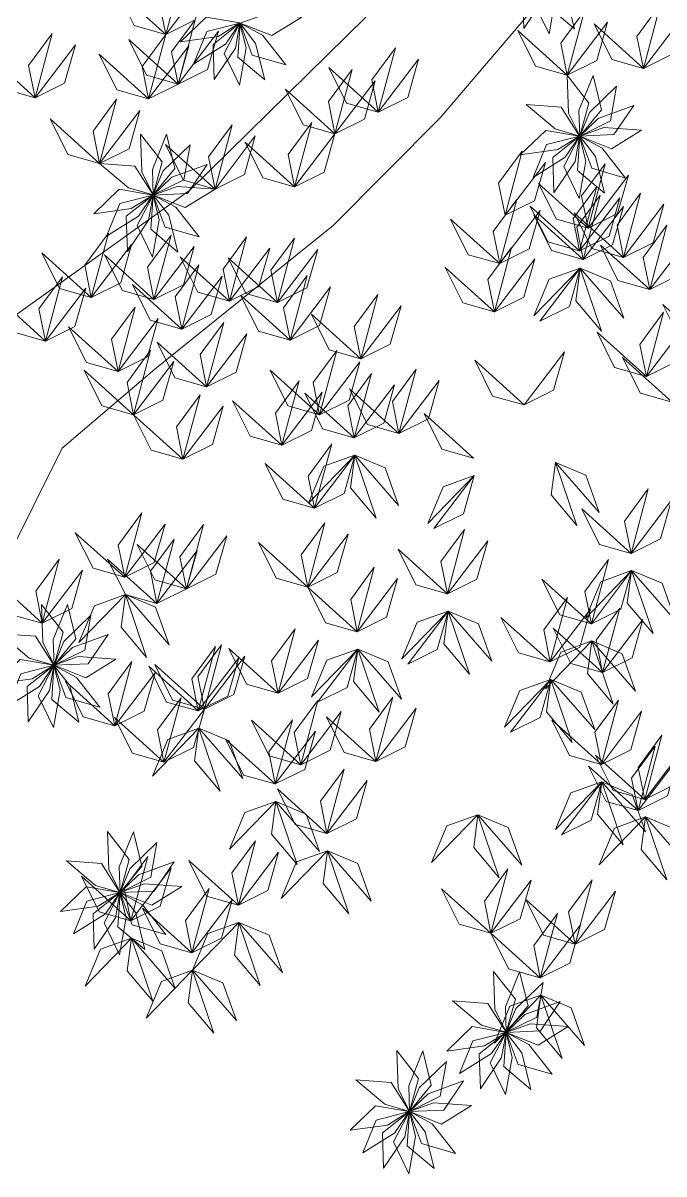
# Model space of a CAD drawing. Header units: inches. Extents: x 4350 to 28384, y -6772 to 993.
# Drawn here: x 8118.7 to 8176.4, y 509.4 to 613.2 of the extents above; entities that cross this region are included whole.
import ezdxf

# ---------------------------------------------------------------- set-up
doc = ezdxf.new("R2010")
doc.units = ezdxf.units.IN
doc.header["$MEASUREMENT"] = 0
doc.layers.add('nascosti', color=1, linetype='Continuous')

msp = doc.modelspace()

# ---------------------------------------------------------------- linework, layer by layer
at = {"layer": 'nascosti', "linetype": 'Continuous', "lineweight": 0}
for points in [[(8046.22, 710.58), (8090.72, 706.23), (8094.04, 680.46), (8136.07, 651.6), (8156.09, 643.3), (8165.12, 642.04), (8167.71, 637.54), (8167.09, 633.02), (8161.95, 625.91), (8133.69, 598.08), (8113.76, 583.81), (8085.42, 575.32), (8066.06, 578.47), (8031.86, 587.37)], [(8048.96, 498.45), (8067, 502.39), (8046.5, 467.5), (8074.07, 506.93), (8083.72, 513.42), (8097.21, 527.65), (8102.31, 541.21), (8110.66, 551.56), (8117.05, 564.48), (8122.17, 574.82), (8130.53, 581.94), (8146.6, 594.9), (8156.23, 604.61), (8167.79, 618.2)]]:
    msp.add_lwpolyline(points, dxfattribs=at)
at = {"layer": 'nascosti', "lineweight": 0}
for points in [[(8131.51, 612.12), (8130.92, 615.03), (8133.05, 617.92), (8131.51, 612.12)], [(8163.76, 612.67), (8165.67, 615.5), (8166.07, 617.77), (8163.66, 615.86), (8163.76, 612.67)], [(8166.04, 612.17), (8166.63, 615.53), (8166.08, 617.77), (8164.65, 615.04), (8166.04, 612.17)], [(8168.32, 612.64), (8167.49, 615.94), (8166.08, 617.77), (8165.89, 614.69), (8168.32, 612.64)], [(8131.51, 612.12), (8134.16, 613.45), (8135.14, 616.9), (8131.51, 612.12)], [(8131.51, 612.12), (8128.66, 612.93), (8127.06, 616.14), (8131.51, 612.12)], [(8167.68, 608.45), (8167.09, 611.35), (8169.22, 614.24), (8167.68, 608.45)], [(8174.54, 609.05), (8173.96, 611.95), (8176.08, 614.84), (8174.54, 609.05)], [(8132.62, 607.65), (8132.04, 610.56), (8134.16, 613.45), (8132.62, 607.65)], [(8132.85, 611.47), (8136.23, 611.94), (8138.19, 613.16), (8135.15, 613.67), (8132.85, 611.47)], [(8134, 609.44), (8136.89, 611.24), (8138.19, 613.15), (8135.2, 612.38), (8134, 609.44)], [(8135.88, 608.05), (8137.78, 610.88), (8138.19, 613.15), (8135.77, 611.23), (8135.88, 608.05)], [(8138.15, 607.55), (8138.74, 610.91), (8138.19, 613.15), (8136.76, 610.41), (8138.15, 607.55)], [(8140.44, 608.02), (8139.61, 611.32), (8138.2, 613.15), (8138, 610.07), (8140.44, 608.02)], [(8142.33, 609.37), (8140.23, 612.06), (8138.2, 613.15), (8139.28, 610.25), (8142.33, 609.37)], [(8143.78, 613.69), (8140.38, 613.93), (8138.21, 613.15), (8141.07, 612.02), (8143.78, 613.69)], [(8167.68, 608.45), (8170.33, 609.77), (8171.31, 613.22), (8167.68, 608.45)], [(8174.54, 609.05), (8177.19, 610.37), (8178.17, 613.82), (8174.54, 609.05)], [(8119.75, 606.42), (8119.16, 609.32), (8121.29, 612.21), (8119.75, 606.42)], [(8129.97, 606.33), (8129.38, 609.23), (8131.51, 612.12), (8129.97, 606.33)], [(8132.62, 607.65), (8135.27, 608.97), (8136.25, 612.42), (8132.62, 607.65)], [(8167.68, 608.45), (8164.82, 609.26), (8163.22, 612.47), (8167.68, 608.45)], [(8174.54, 609.05), (8171.69, 609.85), (8170.09, 613.07), (8174.54, 609.05)], [(8119.75, 606.42), (8122.4, 607.74), (8123.38, 611.19), (8119.75, 606.42)], [(8132.62, 607.65), (8129.77, 608.46), (8128.17, 611.67), (8132.62, 607.65)], [(8129.97, 606.33), (8132.62, 607.65), (8133.6, 611.1), (8129.97, 606.33)], [(8119.75, 606.42), (8116.89, 607.22), (8115.29, 610.44), (8119.75, 606.42)], [(8129.97, 606.33), (8127.11, 607.13), (8125.51, 610.35), (8129.97, 606.33)], [(8150.66, 605.11), (8150.07, 608.02), (8152.2, 610.91), (8150.66, 605.11)], [(8150.66, 605.11), (8147.8, 605.92), (8146.2, 609.13), (8150.66, 605.11)], [(8150.66, 605.11), (8153.31, 606.43), (8154.29, 609.89), (8150.66, 605.11)], [(8146.75, 603.17), (8146.16, 606.07), (8148.29, 608.96), (8146.75, 603.17)], [(8167.68, 608.45), (8167.8, 605.04), (8168.8, 602.97), (8169.63, 605.94), (8167.68, 608.45)], [(8170.01, 608.43), (8168.73, 605.27), (8168.8, 602.96), (8170.77, 605.34), (8170.01, 608.43)], [(8146.75, 603.17), (8143.9, 603.97), (8142.3, 607.19), (8146.75, 603.17)], [(8146.75, 603.17), (8149.4, 604.49), (8150.38, 607.94), (8146.75, 603.17)], [(8172.13, 607.46), (8169.68, 605.1), (8168.81, 602.96), (8171.57, 604.33), (8172.13, 607.46)], [(8125.54, 600.49), (8124.96, 603.4), (8127.08, 606.29), (8125.54, 600.49)], [(8125.54, 600.49), (8128.2, 601.81), (8129.17, 605.27), (8125.54, 600.49)], [(8163.97, 605.8), (8166.58, 603.61), (8168.79, 602.96), (8167.14, 605.57), (8163.97, 605.8)], [(8173.67, 605.72), (8170.47, 604.55), (8168.81, 602.96), (8171.89, 603.09), (8173.67, 605.72)], [(8125.54, 600.49), (8122.69, 601.3), (8121.09, 604.51), (8125.54, 600.49)], [(8135.95, 598.19), (8135.37, 601.1), (8137.49, 603.99), (8135.95, 598.19)], [(8143.12, 598.39), (8142.53, 601.3), (8144.66, 604.19), (8143.12, 598.39)], [(8129.25, 603.14), (8129.37, 599.74), (8130.37, 597.66), (8131.2, 600.63), (8129.25, 603.14)], [(8131.58, 603.12), (8130.31, 599.96), (8130.38, 597.66), (8132.34, 600.03), (8131.58, 603.12)], [(8135.95, 598.19), (8138.61, 599.51), (8139.58, 602.97), (8135.95, 598.19)], [(8143.12, 598.39), (8145.77, 599.71), (8146.75, 603.17), (8143.12, 598.39)], [(8163.45, 601.27), (8166.83, 601.74), (8168.79, 602.96), (8165.75, 603.47), (8163.45, 601.27)], [(8164.6, 599.24), (8167.49, 601.05), (8168.79, 602.95), (8165.8, 602.19), (8164.6, 599.24)], [(8166.48, 597.86), (8168.38, 600.68), (8168.79, 602.95), (8166.37, 601.04), (8166.48, 597.86)], [(8168.75, 597.35), (8169.34, 600.71), (8168.79, 602.95), (8167.36, 600.22), (8168.75, 597.35)], [(8171.04, 597.82), (8170.21, 601.13), (8168.8, 602.95), (8168.6, 599.87), (8171.04, 597.82)], [(8172.93, 599.17), (8170.83, 601.86), (8168.8, 602.95), (8169.88, 600.06), (8172.93, 599.17)], [(8174.38, 603.5), (8170.98, 603.73), (8168.81, 602.95), (8171.67, 601.82), (8174.38, 603.5)], [(8133.7, 602.16), (8131.25, 599.79), (8130.38, 597.66), (8133.14, 599.03), (8133.7, 602.16)], [(8135.95, 598.19), (8133.1, 599), (8131.5, 602.21), (8135.95, 598.19)], [(8143.12, 598.39), (8140.26, 599.2), (8138.67, 602.41), (8143.12, 598.39)], [(8162.08, 595.82), (8161.49, 598.72), (8163.62, 601.61), (8162.08, 595.82)], [(8125.54, 600.49), (8128.15, 598.3), (8130.37, 597.66), (8128.72, 600.26), (8125.54, 600.49)], [(8135.25, 600.41), (8132.05, 599.25), (8130.38, 597.65), (8133.46, 597.78), (8135.25, 600.41)], [(8162.08, 595.82), (8164.73, 597.14), (8165.71, 600.59), (8162.08, 595.82)], [(8169.56, 594.67), (8168.97, 597.58), (8171.1, 600.47), (8169.56, 594.67)], [(8169.56, 594.67), (8166.7, 595.48), (8165.1, 598.69), (8169.56, 594.67)], [(8169.56, 594.67), (8172.21, 595.99), (8173.19, 599.45), (8169.56, 594.67)], [(8125.03, 595.96), (8128.4, 596.44), (8130.36, 597.65), (8127.32, 598.17), (8125.03, 595.96)], [(8126.18, 593.93), (8129.07, 595.74), (8130.36, 597.65), (8127.38, 596.88), (8126.18, 593.93)], [(8128.05, 592.55), (8129.96, 595.38), (8130.37, 597.65), (8127.95, 595.73), (8128.05, 592.55)], [(8130.33, 592.05), (8130.92, 595.4), (8130.37, 597.64), (8128.94, 594.91), (8130.33, 592.05)], [(8132.61, 592.51), (8131.79, 595.82), (8130.37, 597.64), (8130.18, 594.56), (8132.61, 592.51)], [(8135.95, 598.19), (8132.55, 598.43), (8130.38, 597.65), (8133.25, 596.51), (8135.95, 598.19)], [(8134.51, 593.87), (8132.41, 596.55), (8130.38, 597.64), (8131.45, 594.75), (8134.51, 593.87)], [(8168.79, 592.63), (8168.21, 595.54), (8170.34, 598.43), (8168.79, 592.63)], [(8169.11, 591.85), (8168.53, 594.76), (8170.65, 597.65), (8169.11, 591.85)], [(8172.75, 592.03), (8172.17, 594.94), (8174.29, 597.83), (8172.75, 592.03)], [(8161.6, 591.47), (8161.01, 594.37), (8163.14, 597.26), (8161.6, 591.47)], [(8168.79, 592.63), (8165.94, 593.44), (8164.34, 596.65), (8168.79, 592.63)], [(8168.79, 592.63), (8171.45, 593.95), (8172.42, 597.4), (8168.79, 592.63)], [(8169.11, 591.85), (8171.76, 593.17), (8172.74, 596.62), (8169.11, 591.85)], [(8172.75, 592.03), (8175.41, 593.35), (8176.38, 596.81), (8172.75, 592.03)], [(8161.6, 591.47), (8164.25, 592.79), (8165.23, 596.24), (8161.6, 591.47)], [(8169.11, 591.85), (8166.26, 592.66), (8164.66, 595.87), (8169.11, 591.85)], [(8172.75, 592.03), (8169.9, 592.84), (8168.3, 596.05), (8172.75, 592.03)], [(8161.6, 591.47), (8158.75, 592.27), (8157.15, 595.48), (8161.6, 591.47)], [(8175.11, 589.12), (8174.52, 592.03), (8176.65, 594.92), (8175.11, 589.12)], [(8124.8, 588.42), (8124.21, 591.33), (8126.34, 594.22), (8124.8, 588.42)], [(8130.45, 588.24), (8129.87, 591.15), (8132, 594.04), (8130.45, 588.24)], [(8137.25, 588.07), (8136.67, 590.98), (8138.79, 593.87), (8137.25, 588.07)], [(8141.58, 587.96), (8140.99, 590.87), (8143.12, 593.76), (8141.58, 587.96)], [(8175.11, 589.12), (8177.76, 590.44), (8178.74, 593.9), (8175.11, 589.12)], [(8124.8, 588.42), (8121.95, 589.23), (8120.35, 592.44), (8124.8, 588.42)], [(8124.8, 588.42), (8127.45, 589.74), (8128.43, 593.2), (8124.8, 588.42)], [(8130.45, 588.24), (8133.11, 589.56), (8134.08, 593.02), (8130.45, 588.24)], [(8137.25, 588.07), (8139.91, 589.39), (8140.88, 592.85), (8137.25, 588.07)], [(8141.58, 587.96), (8144.23, 589.29), (8145.21, 592.74), (8141.58, 587.96)], [(8161.12, 587.11), (8160.53, 590.02), (8162.66, 592.91), (8161.12, 587.11)], [(8175.11, 589.12), (8172.25, 589.93), (8170.66, 593.14), (8175.11, 589.12)], [(8130.45, 588.24), (8127.6, 589.05), (8126, 592.26), (8130.45, 588.24)], [(8137.25, 588.07), (8134.4, 588.88), (8132.8, 592.09), (8137.25, 588.07)], [(8141.58, 587.96), (8138.72, 588.77), (8137.12, 591.98), (8141.58, 587.96)], [(8161.12, 587.11), (8163.77, 588.44), (8164.75, 591.89), (8161.12, 587.11)], [(8132.95, 585.55), (8132.37, 588.46), (8134.5, 591.35), (8132.95, 585.55)], [(8132.95, 585.55), (8135.61, 586.87), (8136.59, 590.33), (8132.95, 585.55)], [(8142.72, 584.58), (8142.13, 587.49), (8144.26, 590.38), (8142.72, 584.58)], [(8161.12, 587.11), (8158.27, 587.92), (8156.67, 591.13), (8161.12, 587.11)], [(8168.85, 591.06), (8166.05, 590.07), (8164.67, 586.76), (8168.85, 591.06)], [(8165.21, 586.29), (8167.87, 587.61), (8168.85, 591.06), (8165.21, 586.29)], [(8168.85, 591.06), (8168.46, 588.12), (8170.77, 585.38), (8168.85, 591.06)], [(8168.85, 591.06), (8171.58, 589.92), (8172.79, 586.54), (8168.85, 591.06)], [(8120.68, 584.47), (8120.09, 587.38), (8122.22, 590.27), (8120.68, 584.47)], [(8132.95, 585.55), (8130.1, 586.36), (8128.5, 589.57), (8132.95, 585.55)], [(8142.72, 584.58), (8145.37, 585.9), (8146.35, 589.36), (8142.72, 584.58)], [(8120.68, 584.47), (8117.82, 585.28), (8116.22, 588.49), (8120.68, 584.47)], [(8120.68, 584.47), (8123.33, 585.79), (8124.31, 589.25), (8120.68, 584.47)], [(8142.72, 584.58), (8139.87, 585.39), (8138.27, 588.6), (8142.72, 584.58)], [(8149.08, 582.89), (8148.49, 585.8), (8150.62, 588.69), (8149.08, 582.89)], [(8127.21, 581.75), (8126.63, 584.65), (8128.76, 587.54), (8127.21, 581.75)], [(8127.21, 581.75), (8126.63, 584.65), (8128.76, 587.54), (8127.21, 581.75)], [(8149.08, 582.89), (8151.73, 584.21), (8152.71, 587.66), (8149.08, 582.89)], [(8180.76, 583.75), (8177.9, 584.55), (8176.3, 587.77), (8180.76, 583.75)], [(8127.21, 581.75), (8129.87, 583.07), (8130.84, 586.52), (8127.21, 581.75)], [(8127.21, 581.75), (8129.87, 583.07), (8130.84, 586.52), (8127.21, 581.75)], [(8149.08, 582.89), (8146.23, 583.7), (8144.63, 586.91), (8149.08, 582.89)], [(8174.81, 581.28), (8174.22, 584.19), (8176.35, 587.08), (8174.81, 581.28)], [(8127.21, 581.75), (8124.36, 582.55), (8122.76, 585.77), (8127.21, 581.75)], [(8127.21, 581.75), (8124.36, 582.55), (8122.76, 585.77), (8127.21, 581.75)], [(8135.19, 580.37), (8134.6, 583.28), (8136.73, 586.17), (8135.19, 580.37)], [(8135.19, 580.37), (8137.84, 581.69), (8138.82, 585.14), (8135.19, 580.37)], [(8174.81, 581.28), (8171.95, 582.09), (8170.36, 585.3), (8174.81, 581.28)], [(8174.81, 581.28), (8177.46, 582.6), (8178.44, 586.06), (8174.81, 581.28)], [(8135.19, 580.37), (8132.33, 581.18), (8130.73, 584.39), (8135.19, 580.37)], [(8128.61, 577.85), (8128.03, 580.76), (8130.15, 583.65), (8128.61, 577.85)], [(8145.37, 577.85), (8144.79, 580.75), (8146.91, 583.64), (8145.37, 577.85)], [(8163.79, 578.73), (8166.44, 580.05), (8167.42, 583.5), (8163.79, 578.73)], [(8128.61, 577.85), (8131.26, 579.17), (8132.24, 582.63), (8128.61, 577.85)], [(8145.37, 577.85), (8148.03, 579.17), (8149, 582.62), (8145.37, 577.85)], [(8163.79, 578.73), (8160.94, 579.53), (8159.34, 582.75), (8163.79, 578.73)], [(8177.12, 578.97), (8174.27, 579.78), (8172.67, 582.99), (8177.12, 578.97)], [(8128.61, 577.85), (8125.76, 578.66), (8124.16, 581.87), (8128.61, 577.85)], [(8145.37, 577.85), (8142.52, 578.65), (8140.92, 581.87), (8145.37, 577.85)], [(8148.49, 575.76), (8147.91, 578.66), (8150.04, 581.55), (8148.49, 575.76)], [(8152.52, 576.15), (8151.94, 579.05), (8154.07, 581.94), (8152.52, 576.15)], [(8141.97, 575.09), (8141.39, 578), (8143.52, 580.89), (8141.97, 575.09)], [(8152.52, 576.15), (8149.67, 576.95), (8148.07, 580.17), (8152.52, 576.15)], [(8148.49, 575.76), (8151.15, 577.08), (8152.12, 580.53), (8148.49, 575.76)], [(8152.52, 576.15), (8155.18, 577.47), (8156.15, 580.92), (8152.52, 576.15)], [(8133.06, 573.83), (8132.48, 576.74), (8134.6, 579.63), (8133.06, 573.83)], [(8141.97, 575.09), (8139.12, 575.9), (8137.52, 579.11), (8141.97, 575.09)], [(8141.97, 575.09), (8144.63, 576.41), (8145.6, 579.87), (8141.97, 575.09)], [(8148.49, 575.76), (8145.64, 576.56), (8144.04, 579.78), (8148.49, 575.76)], [(8133.06, 573.83), (8135.72, 575.15), (8136.69, 578.61), (8133.06, 573.83)], [(8159.24, 573.93), (8156.39, 574.73), (8154.79, 577.95), (8159.24, 573.93)], [(8133.06, 573.83), (8130.21, 574.64), (8128.61, 577.85), (8133.06, 573.83)], [(8144.91, 569.42), (8144.33, 572.32), (8146.46, 575.21), (8144.91, 569.42)], [(8148.55, 574.19), (8145.75, 573.2), (8144.37, 569.88), (8148.55, 574.19)], [(8144.91, 569.42), (8147.57, 570.74), (8148.55, 574.19), (8144.91, 569.42)], [(8144.91, 569.42), (8147.57, 570.74), (8148.55, 574.19), (8144.91, 569.42)], [(8148.55, 574.19), (8148.16, 571.25), (8150.47, 568.51), (8148.55, 574.19)], [(8148.55, 574.19), (8151.28, 573.05), (8152.49, 569.67), (8148.55, 574.19)], [(8144.91, 569.42), (8142.06, 570.22), (8140.46, 573.44), (8144.91, 569.42)], [(8166.62, 573.55), (8166.23, 570.61), (8168.54, 567.87), (8166.62, 573.55)], [(8166.62, 573.55), (8169.35, 572.41), (8170.56, 569.03), (8166.62, 573.55)], [(8159.3, 572.36), (8156.5, 571.36), (8155.12, 568.05), (8159.3, 572.36)], [(8155.67, 567.59), (8158.32, 568.91), (8159.3, 572.36), (8155.67, 567.59)], [(8173.43, 565.35), (8172.84, 568.26), (8174.97, 571.15), (8173.43, 565.35)], [(8173.43, 565.35), (8176.08, 566.67), (8177.06, 570.13), (8173.43, 565.35)], [(8127.82, 563.19), (8127.23, 566.1), (8129.36, 568.99), (8127.82, 563.19)], [(8173.43, 565.35), (8170.58, 566.16), (8168.98, 569.37), (8173.43, 565.35)], [(8127.82, 563.19), (8130.47, 564.52), (8131.45, 567.97), (8127.82, 563.19)], [(8133.37, 562.14), (8132.79, 565.05), (8134.92, 567.94), (8133.37, 562.14)], [(8144.31, 562.31), (8143.72, 565.22), (8145.85, 568.11), (8144.31, 562.31)], [(8156.89, 561.71), (8156.3, 564.61), (8158.43, 567.5), (8156.89, 561.71)], [(8127.82, 563.19), (8124.96, 564), (8123.36, 567.21), (8127.82, 563.19)], [(8130.72, 560.82), (8130.14, 563.73), (8132.26, 566.62), (8130.72, 560.82)], [(8133.37, 562.14), (8136.03, 563.46), (8137.01, 566.92), (8133.37, 562.14)], [(8144.31, 562.31), (8146.96, 563.63), (8147.94, 567.08), (8144.31, 562.31)], [(8156.89, 561.71), (8159.54, 563.03), (8160.52, 566.48), (8156.89, 561.71)], [(8133.37, 562.14), (8130.52, 562.95), (8128.92, 566.16), (8133.37, 562.14)], [(8130.72, 560.82), (8133.37, 562.14), (8134.35, 565.6), (8130.72, 560.82)], [(8144.31, 562.31), (8141.46, 563.12), (8139.86, 566.33), (8144.31, 562.31)], [(8156.89, 561.71), (8154.04, 562.51), (8152.44, 565.73), (8156.89, 561.71)], [(8120.38, 559.05), (8119.8, 561.95), (8121.92, 564.84), (8120.38, 559.05)], [(8130.72, 560.82), (8127.87, 561.63), (8126.27, 564.84), (8130.72, 560.82)], [(8169.85, 559.01), (8169.27, 561.92), (8171.39, 564.81), (8169.85, 559.01)], [(8120.38, 559.05), (8123.04, 560.37), (8124.01, 563.82), (8120.38, 559.05)], [(8148.76, 558.29), (8148.18, 561.2), (8150.3, 564.09), (8148.76, 558.29)], [(8173.48, 563.79), (8170.69, 562.79), (8169.31, 559.48), (8173.48, 563.79)], [(8169.85, 559.01), (8172.5, 560.33), (8173.48, 563.79), (8169.85, 559.01)], [(8173.48, 563.79), (8173.09, 560.85), (8175.41, 558.11), (8173.48, 563.79)], [(8173.48, 563.79), (8176.22, 562.65), (8177.42, 559.27), (8173.48, 563.79)], [(8120.38, 559.05), (8117.53, 559.85), (8115.93, 563.07), (8120.38, 559.05)], [(8148.76, 558.29), (8145.91, 559.1), (8144.31, 562.31), (8148.76, 558.29)], [(8148.76, 558.29), (8151.41, 559.61), (8152.39, 563.07), (8148.76, 558.29)], [(8169.85, 559.01), (8167, 559.82), (8165.4, 563.03), (8169.85, 559.01)], [(8127.87, 561.63), (8125.08, 560.63), (8123.69, 557.32), (8127.87, 561.63)], [(8127.87, 561.63), (8127.48, 558.69), (8129.79, 555.95), (8127.87, 561.63)], [(8127.87, 561.63), (8130.6, 560.49), (8131.81, 557.11), (8127.87, 561.63)], [(8166.15, 555.56), (8165.57, 558.47), (8167.69, 561.36), (8166.15, 555.56)], [(8120.32, 560.75), (8120.44, 557.34), (8121.45, 555.27), (8122.28, 558.24), (8120.32, 560.75)], [(8122.65, 560.73), (8121.38, 557.57), (8121.45, 555.27), (8123.41, 557.64), (8122.65, 560.73)], [(8166.15, 555.56), (8168.81, 556.88), (8169.78, 560.33), (8166.15, 555.56)], [(8170.87, 554.61), (8170.28, 557.51), (8172.41, 560.4), (8170.87, 554.61)], [(8124.77, 559.77), (8122.32, 557.4), (8121.45, 555.26), (8124.21, 556.63), (8124.77, 559.77)], [(8156.94, 560.14), (8154.15, 559.15), (8152.77, 555.83), (8156.94, 560.14)], [(8153.31, 555.37), (8155.96, 556.69), (8156.94, 560.14), (8153.31, 555.37)], [(8156.94, 560.14), (8156.55, 557.2), (8158.87, 554.46), (8156.94, 560.14)], [(8156.94, 560.14), (8159.68, 559), (8160.88, 555.62), (8156.94, 560.14)], [(8166.15, 555.56), (8163.3, 556.37), (8161.7, 559.58), (8166.15, 555.56)], [(8170.87, 554.61), (8173.52, 555.93), (8174.5, 559.38), (8170.87, 554.61)], [(8141.63, 552.74), (8141.05, 555.65), (8143.17, 558.54), (8141.63, 552.74)], [(8170.87, 554.61), (8168.01, 555.41), (8166.41, 558.62), (8170.87, 554.61)], [(8116.61, 558.1), (8119.22, 555.91), (8121.44, 555.27), (8119.79, 557.87), (8116.61, 558.1)], [(8126.32, 558.02), (8123.12, 556.86), (8121.45, 555.26), (8124.53, 555.39), (8126.32, 558.02)], [(8141.63, 552.74), (8144.28, 554.06), (8145.26, 557.52), (8141.63, 552.74)], [(8169.9, 557.45), (8167.11, 556.45), (8165.73, 553.14), (8169.9, 557.45)], [(8169.9, 557.45), (8169.51, 554.51), (8171.83, 551.77), (8169.9, 557.45)], [(8169.9, 557.45), (8172.64, 556.3), (8173.84, 552.92), (8169.9, 557.45)], [(8134.44, 551.15), (8133.86, 554.05), (8135.99, 556.94), (8134.44, 551.15)], [(8134.99, 551.31), (8134.4, 554.21), (8136.53, 557.1), (8134.99, 551.31)], [(8141.63, 552.74), (8138.78, 553.55), (8137.18, 556.76), (8141.63, 552.74)], [(8148.81, 556.72), (8146.02, 555.73), (8144.64, 552.42), (8148.81, 556.72)], [(8145.18, 551.95), (8147.84, 553.27), (8148.81, 556.72), (8145.18, 551.95)], [(8148.81, 556.72), (8148.42, 553.79), (8150.74, 551.04), (8148.81, 556.72)], [(8148.81, 556.72), (8151.55, 555.58), (8152.75, 552.2), (8148.81, 556.72)], [(8116.1, 553.57), (8119.47, 554.04), (8121.43, 555.26), (8118.39, 555.77), (8116.1, 553.57)], [(8117.25, 551.54), (8120.14, 553.35), (8121.43, 555.26), (8118.45, 554.49), (8117.25, 551.54)], [(8119.12, 550.16), (8121.03, 552.98), (8121.44, 555.25), (8119.02, 553.34), (8119.12, 550.16)], [(8121.4, 549.65), (8121.99, 553.01), (8121.44, 555.25), (8120.01, 552.52), (8121.4, 549.65)], [(8123.68, 550.12), (8122.86, 553.43), (8121.44, 555.25), (8121.25, 552.17), (8123.68, 550.12)], [(8127.02, 555.8), (8123.62, 556.04), (8121.45, 555.26), (8124.32, 554.12), (8127.02, 555.8)], [(8125.58, 551.47), (8123.48, 554.16), (8121.45, 555.25), (8122.52, 552.36), (8125.58, 551.47)], [(8126.92, 549.8), (8126.33, 552.7), (8128.46, 555.59), (8126.92, 549.8)], [(8134.44, 551.15), (8131.59, 551.95), (8129.99, 555.17), (8134.44, 551.15)], [(8134.99, 551.31), (8132.13, 552.11), (8130.53, 555.32), (8134.99, 551.31)], [(8134.44, 551.15), (8137.1, 552.47), (8138.08, 555.92), (8134.44, 551.15)], [(8134.99, 551.31), (8137.64, 552.63), (8138.62, 556.08), (8134.99, 551.31)], [(8126.92, 549.8), (8129.57, 551.12), (8130.55, 554.57), (8126.92, 549.8)], [(8126.92, 549.8), (8124.07, 550.6), (8122.47, 553.82), (8126.92, 549.8)], [(8166.2, 553.99), (8163.41, 553), (8162.03, 549.68), (8166.2, 553.99)], [(8162.57, 549.22), (8165.23, 550.54), (8166.2, 553.99), (8162.57, 549.22)], [(8166.2, 553.99), (8165.81, 551.05), (8168.13, 548.31), (8166.2, 553.99)], [(8166.2, 553.99), (8168.94, 552.85), (8170.15, 549.47), (8166.2, 553.99)], [(8131.35, 546.53), (8130.77, 549.44), (8132.9, 552.33), (8131.35, 546.53)], [(8143.67, 546.3), (8143.09, 549.21), (8145.21, 552.1), (8143.67, 546.3)], [(8150.44, 546.6), (8149.85, 549.51), (8151.98, 552.4), (8150.44, 546.6)], [(8170.75, 546.33), (8170.16, 549.24), (8172.29, 552.13), (8170.75, 546.33)], [(8131.35, 546.53), (8134.01, 547.85), (8134.99, 551.31), (8131.35, 546.53)], [(8143.67, 546.3), (8146.32, 547.62), (8147.3, 551.08), (8143.67, 546.3)], [(8150.44, 546.6), (8153.09, 547.92), (8154.07, 551.38), (8150.44, 546.6)], [(8170.75, 546.33), (8173.4, 547.65), (8174.38, 551.11), (8170.75, 546.33)], [(8131.35, 546.53), (8128.5, 547.34), (8126.9, 550.55), (8131.35, 546.53)], [(8143.67, 546.3), (8140.82, 547.11), (8139.22, 550.32), (8143.67, 546.3)], [(8141.37, 544.56), (8140.79, 547.46), (8142.92, 550.35), (8141.37, 544.56)], [(8150.44, 546.6), (8147.59, 547.41), (8145.99, 550.62), (8150.44, 546.6)], [(8170.75, 546.33), (8167.89, 547.14), (8166.29, 550.35), (8170.75, 546.33)], [(8134.5, 549.58), (8131.7, 548.58), (8130.32, 545.27), (8134.5, 549.58)], [(8134.5, 549.58), (8134.11, 546.64), (8136.42, 543.9), (8134.5, 549.58)], [(8134.5, 549.58), (8137.23, 548.44), (8138.44, 545.06), (8134.5, 549.58)], [(8141.37, 544.56), (8144.03, 545.88), (8145, 549.33), (8141.37, 544.56)], [(8174.67, 543.15), (8174.08, 546.06), (8176.21, 548.95), (8174.67, 543.15)], [(8141.37, 544.56), (8138.52, 545.36), (8136.92, 548.58), (8141.37, 544.56)], [(8174.06, 542.16), (8173.47, 545.07), (8175.6, 547.96), (8174.06, 542.16)], [(8174.67, 543.15), (8177.32, 544.47), (8178.3, 547.93), (8174.67, 543.15)], [(8174.67, 543.15), (8171.81, 543.96), (8170.21, 547.17), (8174.67, 543.15)], [(8174.06, 542.16), (8176.71, 543.49), (8177.69, 546.94), (8174.06, 542.16)], [(8146.03, 540.1), (8145.45, 543.01), (8147.57, 545.9), (8146.03, 540.1)], [(8174.06, 542.16), (8171.2, 542.97), (8169.6, 546.18), (8174.06, 542.16)], [(8146.03, 540.1), (8148.69, 541.42), (8149.66, 544.88), (8146.03, 540.1)], [(8170.8, 544.76), (8168.01, 543.77), (8166.62, 540.46), (8170.8, 544.76)], [(8167.17, 539.99), (8169.82, 541.31), (8170.8, 544.76), (8167.17, 539.99)], [(8170.8, 544.76), (8170.41, 541.83), (8172.72, 539.08), (8170.8, 544.76)], [(8170.8, 544.76), (8173.53, 543.62), (8174.74, 540.24), (8170.8, 544.76)], [(8146.03, 540.1), (8143.18, 540.91), (8141.58, 544.12), (8146.03, 540.1)], [(8141.43, 542.99), (8138.63, 541.99), (8137.25, 538.68), (8141.43, 542.99)], [(8141.43, 542.99), (8141.04, 540.05), (8143.35, 537.31), (8141.43, 542.99)], [(8141.43, 542.99), (8144.16, 541.85), (8145.37, 538.47), (8141.43, 542.99)], [(8159.63, 541.78), (8156.84, 540.78), (8155.46, 537.47), (8159.63, 541.78)], [(8159.63, 541.78), (8159.25, 538.84), (8161.56, 536.09), (8159.63, 541.78)], [(8159.63, 541.78), (8162.37, 540.63), (8163.58, 537.25), (8159.63, 541.78)], [(8174.72, 541.59), (8171.93, 540.59), (8170.54, 537.28), (8174.72, 541.59)], [(8174.72, 541.59), (8174.33, 538.65), (8176.64, 535.91), (8174.72, 541.59)], [(8174.72, 541.59), (8177.45, 540.45), (8178.66, 537.07), (8174.72, 541.59)], [(8126.27, 540.27), (8126.39, 536.86), (8127.39, 534.78), (8128.22, 537.75), (8126.27, 540.27)], [(8128.6, 540.25), (8127.32, 537.09), (8127.39, 534.78), (8129.36, 537.16), (8128.6, 540.25)], [(8130.72, 539.28), (8128.27, 536.91), (8127.4, 534.78), (8130.16, 536.15), (8130.72, 539.28)], [(8138.05, 533.64), (8137.46, 536.55), (8139.59, 539.44), (8138.05, 533.64)], [(8146.08, 538.53), (8143.29, 537.54), (8141.91, 534.23), (8146.08, 538.53)], [(8146.08, 538.53), (8145.69, 535.6), (8148.01, 532.85), (8146.08, 538.53)], [(8146.08, 538.53), (8148.82, 537.39), (8150.03, 534.01), (8146.08, 538.53)], [(8122.56, 537.62), (8125.17, 535.42), (8127.38, 534.78), (8125.73, 537.39), (8122.56, 537.62)], [(8132.27, 537.54), (8129.06, 536.37), (8127.4, 534.77), (8130.48, 534.9), (8132.27, 537.54)], [(8128.36, 532.23), (8127.77, 535.13), (8129.9, 538.02), (8128.36, 532.23)], [(8138.05, 533.64), (8135.19, 534.45), (8133.59, 537.66), (8138.05, 533.64)], [(8138.05, 533.64), (8140.7, 534.96), (8141.68, 538.42), (8138.05, 533.64)], [(8128.36, 532.23), (8131.01, 533.55), (8131.99, 537), (8128.36, 532.23)], [(8160.79, 531.1), (8160.21, 534.01), (8162.34, 536.9), (8160.79, 531.1)], [(8128.36, 532.23), (8125.51, 533.03), (8123.91, 536.25), (8128.36, 532.23)], [(8132.97, 535.31), (8129.57, 535.55), (8127.4, 534.77), (8130.26, 533.63), (8132.97, 535.31)], [(8160.79, 531.1), (8163.45, 532.42), (8164.42, 535.88), (8160.79, 531.1)], [(8168.39, 530.13), (8167.8, 533.04), (8169.93, 535.93), (8168.39, 530.13)], [(8122.04, 533.08), (8125.42, 533.56), (8127.38, 534.77), (8124.34, 535.29), (8122.04, 533.08)], [(8123.19, 531.06), (8126.08, 532.86), (8127.38, 534.77), (8124.39, 534), (8123.19, 531.06)], [(8125.07, 529.67), (8126.97, 532.5), (8127.38, 534.77), (8124.96, 532.85), (8125.07, 529.67)], [(8127.34, 529.17), (8127.93, 532.53), (8127.38, 534.77), (8125.96, 532.03), (8127.34, 529.17)], [(8129.63, 529.63), (8128.8, 532.94), (8127.39, 534.76), (8127.19, 531.69), (8129.63, 529.63)], [(8131.52, 530.99), (8129.42, 533.67), (8127.39, 534.76), (8128.47, 531.87), (8131.52, 530.99)], [(8133.87, 529.34), (8133.29, 532.24), (8135.41, 535.13), (8133.87, 529.34)], [(8160.79, 531.1), (8157.94, 531.91), (8156.34, 535.12), (8160.79, 531.1)], [(8168.39, 530.13), (8171.04, 531.45), (8172.02, 534.9), (8168.39, 530.13)], [(8133.87, 529.34), (8131.02, 530.14), (8129.42, 533.36), (8133.87, 529.34)], [(8133.87, 529.34), (8136.53, 530.66), (8137.5, 534.11), (8133.87, 529.34)], [(8168.39, 530.13), (8165.53, 530.94), (8163.94, 534.15), (8168.39, 530.13)], [(8165.24, 527.08), (8164.66, 529.99), (8166.79, 532.88), (8165.24, 527.08)], [(8138.1, 532.08), (8135.31, 531.08), (8133.92, 527.77), (8138.1, 532.08)], [(8138.1, 532.08), (8137.71, 529.14), (8140.02, 526.4), (8138.1, 532.08)], [(8138.1, 532.08), (8140.83, 530.94), (8142.04, 527.56), (8138.1, 532.08)], [(8165.24, 527.08), (8167.9, 528.4), (8168.88, 531.86), (8165.24, 527.08)], [(8128.41, 530.66), (8125.62, 529.66), (8124.24, 526.35), (8128.41, 530.66)], [(8128.41, 530.66), (8128.02, 527.72), (8130.34, 524.98), (8128.41, 530.66)], [(8128.41, 530.66), (8131.15, 529.52), (8132.35, 526.14), (8128.41, 530.66)], [(8165.24, 527.08), (8162.39, 527.89), (8160.79, 531.1), (8165.24, 527.08)], [(8133.92, 527.77), (8131.13, 526.77), (8129.75, 523.46), (8133.92, 527.77)], [(8133.92, 527.77), (8133.53, 524.83), (8135.85, 522.09), (8133.92, 527.77)], [(8133.92, 527.77), (8136.66, 526.63), (8137.87, 523.25), (8133.92, 527.77)], [(8161.05, 527.66), (8161.17, 524.26), (8162.18, 522.18), (8163.01, 525.15), (8161.05, 527.66)], [(8163.38, 527.64), (8162.11, 524.48), (8162.18, 522.18), (8164.15, 524.56), (8163.38, 527.64)], [(8165.51, 526.68), (8163.05, 524.31), (8162.18, 522.18), (8164.95, 523.55), (8165.51, 526.68)], [(8157.34, 525.01), (8159.95, 522.82), (8162.17, 522.18), (8160.52, 524.78), (8157.34, 525.01)], [(8165.3, 525.52), (8162.5, 524.52), (8161.12, 521.21), (8165.3, 525.52)], [(8165.3, 525.52), (8164.91, 522.58), (8167.22, 519.83), (8165.3, 525.52)], [(8165.3, 525.52), (8168.03, 524.37), (8169.24, 520.99), (8165.3, 525.52)], [(8167.05, 524.94), (8163.85, 523.77), (8162.18, 522.17), (8165.27, 522.3), (8167.05, 524.94)], [(8167.75, 522.71), (8164.35, 522.95), (8162.18, 522.17), (8165.05, 521.03), (8167.75, 522.71)], [(8156.83, 520.48), (8160.21, 520.96), (8162.17, 522.17), (8159.12, 522.69), (8156.83, 520.48)], [(8157.98, 518.46), (8160.87, 520.26), (8162.17, 522.17), (8159.18, 521.4), (8157.98, 518.46)], [(8159.85, 517.07), (8161.76, 519.9), (8162.17, 522.17), (8159.75, 520.25), (8159.85, 517.07)], [(8162.13, 516.57), (8162.72, 519.92), (8162.17, 522.16), (8160.74, 519.43), (8162.13, 516.57)], [(8164.41, 517.03), (8163.59, 520.34), (8162.17, 522.16), (8161.98, 519.08), (8164.41, 517.03)], [(8166.31, 518.39), (8164.21, 521.07), (8162.18, 522.16), (8163.25, 519.27), (8166.31, 518.39)], [(8152.34, 520.53), (8152.46, 517.12), (8153.47, 515.04), (8154.29, 518.01), (8152.34, 520.53)], [(8154.67, 520.51), (8153.4, 517.35), (8153.47, 515.04), (8155.43, 517.42), (8154.67, 520.51)], [(8156.79, 519.54), (8154.34, 517.17), (8153.47, 515.04), (8156.23, 516.41), (8156.79, 519.54)], [(8148.63, 517.88), (8151.24, 515.69), (8153.46, 515.04), (8151.81, 517.65), (8148.63, 517.88)], [(8158.34, 517.8), (8155.14, 516.63), (8153.47, 515.04), (8156.55, 515.16), (8158.34, 517.8)], [(8159.04, 515.58), (8155.64, 515.81), (8153.47, 515.03), (8156.34, 513.9), (8159.04, 515.58)], [(8148.12, 513.35), (8151.49, 513.82), (8153.45, 515.04), (8150.41, 515.55), (8148.12, 513.35)], [(8149.27, 511.32), (8152.16, 513.13), (8153.45, 515.03), (8150.47, 514.27), (8149.27, 511.32)], [(8151.14, 509.93), (8153.05, 512.76), (8153.46, 515.03), (8151.04, 513.11), (8151.14, 509.93)], [(8153.42, 509.43), (8154.01, 512.79), (8153.46, 515.03), (8152.03, 512.29), (8153.42, 509.43)], [(8155.7, 509.9), (8154.88, 513.2), (8153.46, 515.03), (8153.27, 511.95), (8155.7, 509.9)], [(8157.6, 511.25), (8155.5, 513.94), (8153.47, 515.03), (8154.54, 512.14), (8157.6, 511.25)]]:
    msp.add_lwpolyline(points, dxfattribs=at)

doc.saveas('drawing.dxf')
